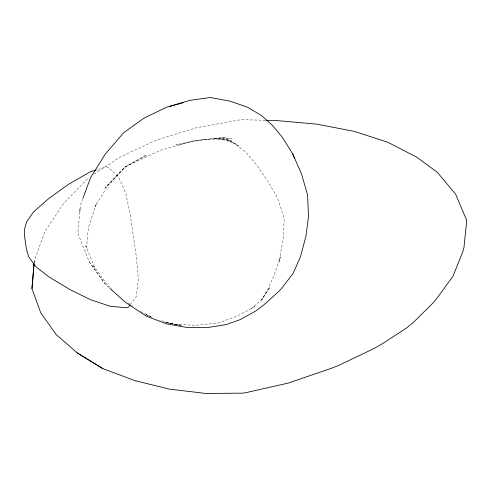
<?xml version="1.0" encoding="UTF-8"?>
<svg xmlns="http://www.w3.org/2000/svg" width="491" height="491" viewBox="0 0 491 491"><rect width="100%" height="100%" fill="white"/><g stroke="black" fill="none" stroke-linecap="round" stroke-linejoin="round"><path stroke-width="0.37" stroke-dasharray="2.46 1.84" d="M34.131 262.912L34.302 260.733L44.791 231.74L63.584 203.427L88.761 177.478M34.112 262.992L34.302 260.733M79.726 212.081L78.038 230.328L78.1 233.323L78.965 236.122L89.159 261.752L105.473 284.424L109.432 287.984M80.008 209.043L80.358 205.238L82.709 198.873M261.415 300.167L270.062 287.063L261.415 300.167L268.565 287.953L273.303 277.292L280.588 256.867L278.937 261.832L283.313 238.405L284.191 218.292L277.347 197.529L266.975 179.872L256.977 165.393L245.666 152.118L233.869 143.071L226.713 139.07L238.914 145.95L233.869 143.071L219.072 138.02L231.875 141.107L213.29 138.124L231.642 138.849L204.839 139.462L193.951 140.782L175.876 144.98L204.839 139.462L225.878 137.394L193.951 140.782L160.575 150.258L126.052 166.265L104.945 187.949L126.052 166.265L146.631 154.917L124.168 167.781L107.302 186.304L95.094 206.484L96.408 203.722L88.355 227.425L86.514 248.342L85.79 245.881L94.732 267.595L93.505 265.895L107.67 285.154L112.071 289.193M130.268 304.715L136.197 296.767L138.352 279.502L136.535 257.947L130.183 214.432L125.8 193.485L118.589 176.963L108.315 167.492L106.111 166.774L97.009 169.702M262.219 298.976L251.601 308.397L254.755 306.679L237.411 315.934L218.268 323.01L194.602 325.367L174.962 324.22M93.891 174.152L120.823 156.69L156.703 139.96L196.504 127.746L240.817 119.687L265.263 120.277M174.87 324.355L181.965 325.465M166.259 322.569L181.222 325.324M166.142 322.648L173.452 324.134L159.747 320.157M174.894 324.428L176.337 324.723M177.061 324.876L179.227 325.318L177.012 324.815M164.583 322.108L176.281 324.655M166.087 322.47L173.452 324.134M145.741 314.418L151.952 317.235M145.735 314.473L150.559 316.744M140.849 311.521L152.057 317.327M127.967 302.843L132.944 306.323M89.159 261.752L105.473 284.424"/><path stroke-width="0.74" d="M34.075 263.642L31.958 288.567L40.759 312.81L56.035 334.389L77.204 352.906L102.92 368.637L134.81 380.611L169.481 389.118L205.993 393.481L243.174 393.138L246.488 392.524L288.346 383.072L331.339 368.311L338.09 365.691L374.265 348.407L383.594 342.957L406.456 328.062L413.238 322.562L432.731 303.254L437.076 298.074L452.923 276.316L462.817 251.699L463.927 247.783L466.45 223.601L466.358 219.471L455.654 194.233L437.34 172.304L416.564 157.095L387.638 142.194L354.355 131.398L316.879 124.149L276.715 120.553L266.024 120.295M31.958 288.567L34.051 263.747M79.8 211.32L80.008 209.043M82.973 198.161L90.565 177.693L105.148 154.242L123.683 132.73L143.532 118.46L146.085 117.085L166.504 107.241L183.149 102.68M129.814 305.322L128.446 307.157L126.844 307.753L110.119 306.274L90.626 299.713L70.219 289.708L49.026 276.961L36.77 267.491L34.327 264.766L28.631 256.633L26.446 249.25L24.55 236.251L24.599 229.021L26.643 221.785L33.492 211.971L48.124 199.064L67.918 184.696L90.006 171.948L96.31 169.923M169.677 106.375L189.778 100.367L210.093 97.519L230.34 101.232L247.587 107.259L261.697 115.655L272.597 125.536L282.552 137.523L292.746 153.984L294.569 158.114M77.204 352.906L102.92 368.637M110.002 288.487L125.266 302.204L146.257 316.106L166.952 323.974L188.09 327.644L208.337 327.436L226.345 324.582L240.222 319.61L255.983 310.877L263.667 305.028L278.587 291.642L281.957 287.971L293.231 273.192L300.382 256.94L305.967 236.208L308.514 216.556L307.562 194.909L301.474 173.826L292.746 153.984"/></g></svg>
